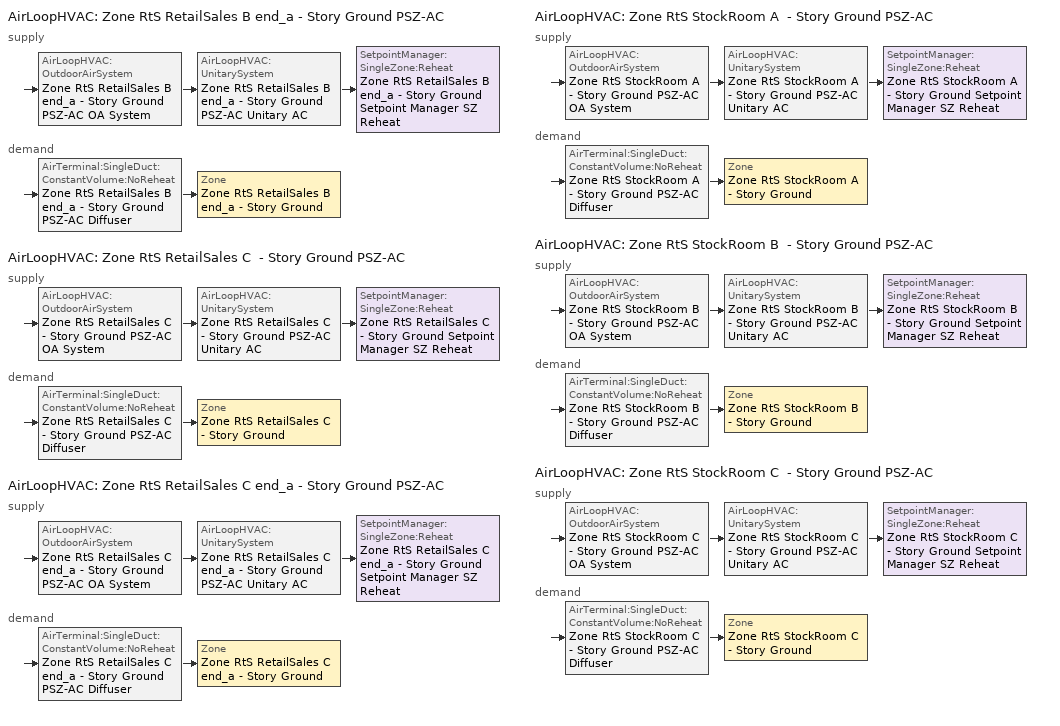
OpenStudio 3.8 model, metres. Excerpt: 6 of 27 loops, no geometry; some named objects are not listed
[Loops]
AirLoopHVAC 'Zone RtS RetailSales B end_a - Story Ground PSZ-AC'
 supply: AirLoopHVAC:OutdoorAirSystem 'Zone RtS RetailSales B end_a - Story Ground PSZ-AC OA System' > AirLoopHVAC:UnitarySystem 'Zone RtS RetailSales B end_a - Story Ground PSZ-AC Unitary AC' > SetpointManager:SingleZone:Reheat 'Zone RtS RetailSales B end_a - Story Ground Setpoint Manager SZ Reheat'
 demand: AirTerminal:SingleDuct:ConstantVolume:NoReheat 'Zone RtS RetailSales B end_a - Story Ground PSZ-AC Diffuser' > Zone 'Zone RtS RetailSales B end_a - Story Ground'
AirLoopHVAC 'Zone RtS RetailSales C  - Story Ground PSZ-AC'
 supply: AirLoopHVAC:OutdoorAirSystem 'Zone RtS RetailSales C  - Story Ground PSZ-AC OA System' > AirLoopHVAC:UnitarySystem 'Zone RtS RetailSales C  - Story Ground PSZ-AC Unitary AC' > SetpointManager:SingleZone:Reheat 'Zone RtS RetailSales C  - Story Ground Setpoint Manager SZ Reheat'
 demand: AirTerminal:SingleDuct:ConstantVolume:NoReheat 'Zone RtS RetailSales C  - Story Ground PSZ-AC Diffuser' > Zone 'Zone RtS RetailSales C  - Story Ground'
AirLoopHVAC 'Zone RtS RetailSales C end_a - Story Ground PSZ-AC'
 supply: AirLoopHVAC:OutdoorAirSystem 'Zone RtS RetailSales C end_a - Story Ground PSZ-AC OA System' > AirLoopHVAC:UnitarySystem 'Zone RtS RetailSales C end_a - Story Ground PSZ-AC Unitary AC' > SetpointManager:SingleZone:Reheat 'Zone RtS RetailSales C end_a - Story Ground Setpoint Manager SZ Reheat'
 demand: AirTerminal:SingleDuct:ConstantVolume:NoReheat 'Zone RtS RetailSales C end_a - Story Ground PSZ-AC Diffuser' > Zone 'Zone RtS RetailSales C end_a - Story Ground'
AirLoopHVAC 'Zone RtS StockRoom A  - Story Ground PSZ-AC'
 supply: AirLoopHVAC:OutdoorAirSystem 'Zone RtS StockRoom A  - Story Ground PSZ-AC OA System' > AirLoopHVAC:UnitarySystem 'Zone RtS StockRoom A  - Story Ground PSZ-AC Unitary AC' > SetpointManager:SingleZone:Reheat 'Zone RtS StockRoom A  - Story Ground Setpoint Manager SZ Reheat'
 demand: AirTerminal:SingleDuct:ConstantVolume:NoReheat 'Zone RtS StockRoom A  - Story Ground PSZ-AC Diffuser' > Zone 'Zone RtS StockRoom A  - Story Ground'
AirLoopHVAC 'Zone RtS StockRoom B  - Story Ground PSZ-AC'
 supply: AirLoopHVAC:OutdoorAirSystem 'Zone RtS StockRoom B  - Story Ground PSZ-AC OA System' > AirLoopHVAC:UnitarySystem 'Zone RtS StockRoom B  - Story Ground PSZ-AC Unitary AC' > SetpointManager:SingleZone:Reheat 'Zone RtS StockRoom B  - Story Ground Setpoint Manager SZ Reheat'
 demand: AirTerminal:SingleDuct:ConstantVolume:NoReheat 'Zone RtS StockRoom B  - Story Ground PSZ-AC Diffuser' > Zone 'Zone RtS StockRoom B  - Story Ground'
AirLoopHVAC 'Zone RtS StockRoom C  - Story Ground PSZ-AC'
 supply: AirLoopHVAC:OutdoorAirSystem 'Zone RtS StockRoom C  - Story Ground PSZ-AC OA System' > AirLoopHVAC:UnitarySystem 'Zone RtS StockRoom C  - Story Ground PSZ-AC Unitary AC' > SetpointManager:SingleZone:Reheat 'Zone RtS StockRoom C  - Story Ground Setpoint Manager SZ Reheat'
 demand: AirTerminal:SingleDuct:ConstantVolume:NoReheat 'Zone RtS StockRoom C  - Story Ground PSZ-AC Diffuser' > Zone 'Zone RtS StockRoom C  - Story Ground'
[Sizing:Zone] Zone Cooling Design Supply Air Temperature Input Method=SupplyAirTemperature; Zone Cooling Design Supply Air Temperature {C}=12.7778; Zone Cooling Design Supply Air Temperature Difference {deltaC}=11.11; Zone Heating Design Supply Air Temperature Input Method=SupplyAirTemperature; Zone Heating Design Supply Air Temperature {C}=50; Zone Heating Design Supply Air Temperature Difference {deltaC}=11.11; Zone Cooling Design Supply Air Humidity Ratio {kg-H2O/kg-air}=0.0085; Zone Heating Design Supply Air Humidity Ratio {kg-H2O/kg-air}=0.008; Cooling Design Air Flow Method=DesignDay; Heating Design Air Flow Method=DesignDay; Account for Dedicated Outdoor Air System=No; Dedicated Outdoor Air System Control Strategy=NeutralSupplyAir; Dedicated Outdoor Air Low Setpoint Temperature for Design {C}=autosize; Dedicated Outdoor Air High Setpoint Temperature for Design {C}=autosize; Zone Load Sizing Method=Sensible Load Only No Latent Load; Zone Latent Cooling Design Supply Air Humidity Ratio Input Method=HumidityRatioDifference; Zone Cooling Design Supply Air Humidity Ratio Difference {kgWater/kgDryAir}=0.005; Zone Latent Heating Design Supply Air Humidity Ratio Input Method=HumidityRatioDifference; Zone Humidification Design Supply Air Humidity Ratio Difference {kgWater/kgDryAir}=0.005
Zone RtS RetailSales B end_a - Story Ground; Zone RtS RetailSales C end_a - Story Ground; Zone RtS RetailSales C  - Story Ground; Zone RtS StockRoom A  - Story Ground; Zone RtS StockRoom B  - Story Ground; Zone RtS StockRoom C  - Story Ground
[Zone equipment]
Zone RtS RetailSales B end_a - Story Ground: Zone RtS RetailSales B end_a - Story Ground PSZ-AC Diffuser
Zone RtS RetailSales C end_a - Story Ground: Zone RtS RetailSales C end_a - Story Ground PSZ-AC Diffuser
Zone RtS RetailSales C  - Story Ground: Zone RtS RetailSales C  - Story Ground PSZ-AC Diffuser
Zone RtS StockRoom A  - Story Ground: Zone RtS StockRoom A  - Story Ground PSZ-AC Diffuser
Zone RtS StockRoom B  - Story Ground: Zone RtS StockRoom B  - Story Ground PSZ-AC Diffuser
Zone RtS StockRoom C  - Story Ground: Zone RtS StockRoom C  - Story Ground PSZ-AC Diffuser
[EnergyManagementSystem:Actuator] Actuated Component Type=Schedule:Constant; Actuated Component Control Type=Schedule Value
Name | Actuated Component
sch_fraction_oa_max_ems_Zone_RtS_RetailSales_C_end_a___Story_Ground_PSZ_AC_OA_System_Controller | FRAC_OA_MAX_ems_Zone_RtS_RetailSales_C_end_a___Story_Ground_PSZ_AC_OA_System_Controller
sch_fraction_oa_min_ems_Zone_RSD_Restroom_A____Story_Ground_PSZ_AC_OA_System_Controller | FRAC_OA_MIN_ems_Zone_RSD_Restroom_A____Story_Ground_PSZ_AC_OA_System_Controller
sch_fraction_oa_max_ems_Zone_RSD_Restroom_A____Story_Ground_PSZ_AC_OA_System_Controller | FRAC_OA_MAX_ems_Zone_RSD_Restroom_A____Story_Ground_PSZ_AC_OA_System_Controller
sch_fraction_oa_min_ems_Zone_RSD_Dining_C____Story_Ground_PSZ_AC_OA_System_Controller | FRAC_OA_MIN_ems_Zone_RSD_Dining_C____Story_Ground_PSZ_AC_OA_System_Controller
sch_fraction_oa_max_ems_Zone_RSD_Dining_C____Story_Ground_PSZ_AC_OA_System_Controller | FRAC_OA_MAX_ems_Zone_RSD_Dining_C____Story_Ground_PSZ_AC_OA_System_Controller
sch_fraction_oa_min_ems_Zone_RtS_RetailSales_A_end_a___Story_Ground_PSZ_AC_OA_System_Controller | FRAC_OA_MIN_ems_Zone_RtS_RetailSales_A_end_a___Story_Ground_PSZ_AC_OA_System_Controller
sch_fraction_oa_max_ems_Zone_RtS_RetailSales_A_end_a___Story_Ground_PSZ_AC_OA_System_Controller | FRAC_OA_MAX_ems_Zone_RtS_RetailSales_A_end_a___Story_Ground_PSZ_AC_OA_System_Controller
sch_fraction_oa_min_ems_Zone_RSD_Kitchen_A____Story_Ground_PSZ_AC_OA_System_Controller | FRAC_OA_MIN_ems_Zone_RSD_Kitchen_A____Story_Ground_PSZ_AC_OA_System_Controller
sch_fraction_oa_max_ems_Zone_RSD_Kitchen_A____Story_Ground_PSZ_AC_OA_System_Controller | FRAC_OA_MAX_ems_Zone_RSD_Kitchen_A____Story_Ground_PSZ_AC_OA_System_Controller
sch_fraction_oa_min_ems_Zone_RSD_Kitchen_B____Story_Ground_PSZ_AC_OA_System_Controller | FRAC_OA_MIN_ems_Zone_RSD_Kitchen_B____Story_Ground_PSZ_AC_OA_System_Controller
sch_fraction_oa_max_ems_Zone_RSD_Kitchen_B____Story_Ground_PSZ_AC_OA_System_Controller | FRAC_OA_MAX_ems_Zone_RSD_Kitchen_B____Story_Ground_PSZ_AC_OA_System_Controller
sch_fraction_oa_min_ems_Zone_RSD_Kitchen_C____Story_Ground_PSZ_AC_OA_System_Controller | FRAC_OA_MIN_ems_Zone_RSD_Kitchen_C____Story_Ground_PSZ_AC_OA_System_Controller
sch_fraction_oa_max_ems_Zone_RSD_Kitchen_C____Story_Ground_PSZ_AC_OA_System_Controller | FRAC_OA_MAX_ems_Zone_RSD_Kitchen_C____Story_Ground_PSZ_AC_OA_System_Controller
sch_fraction_oa_min_ems_Zone_RSD_LobbyWaiting_B____Story_Ground_PSZ_AC_OA_System_Controller | FRAC_OA_MIN_ems_Zone_RSD_LobbyWaiting_B____Story_Ground_PSZ_AC_OA_System_Controller
sch_fraction_oa_max_ems_Zone_RSD_LobbyWaiting_B____Story_Ground_PSZ_AC_OA_System_Controller | FRAC_OA_MAX_ems_Zone_RSD_LobbyWaiting_B____Story_Ground_PSZ_AC_OA_System_Controller
sch_fraction_oa_min_ems_Zone_RSD_LobbyWaiting_C____Story_Ground_PSZ_AC_OA_System_Controller | FRAC_OA_MIN_ems_Zone_RSD_LobbyWaiting_C____Story_Ground_PSZ_AC_OA_System_Controller
sch_fraction_oa_max_ems_Zone_RSD_LobbyWaiting_C____Story_Ground_PSZ_AC_OA_System_Controller | FRAC_OA_MAX_ems_Zone_RSD_LobbyWaiting_C____Story_Ground_PSZ_AC_OA_System_Controller
[EnergyManagementSystem:Program]
Mains_Water_Prg: SET Mains_Water_Temp_Act = Mains_Water_Temp_Sen
ZoneRtSRetailSalesBStoryGroundPSZACOptimumStartProg0: IF DaylightSavings==0 && DayOfWeek>1 && Hour==5 && OAT<23.9 && OAT>1.7; SET ZoneRtSRetailSalesBStoryGroundPSZACClgSch0 = 29.4; SET ZoneRtSRetailSalesBStoryGroundPSZACHtgSch0 = 15.6; ELSEIF DaylightSavings==0 && DayOfWeek==1 && Hour==7 && OAT<23.9 && OAT>1.7; SET ZoneRtSRetailSalesBStoryGroundPSZACClgSch0 = 29.4; SET ZoneRtSRetailSalesBStoryGroundPSZACHtgSch0 = 15.6; ELSEIF DaylightSavings==1 && DayOfWeek>1 && Hour==4 && OAT<23.9 && OAT>1.7; SET ZoneRtSRetailSalesBStoryGroundPSZACClgSch0 = 29.4; SET ZoneRtSRetailSalesBStoryGroundPSZACHtgSch0 = 15.6; ELSEIF DaylightSavings==1 && DayOfWeek==1 && Hour==6 && OAT<23.9 && OAT>1.7; SET ZoneRtSRetailSalesBStoryGroundPSZACClgSch0 = 29.4; SET ZoneRtSRetailSalesBStoryGroundPSZACHtgSch0 = 15.6; ELSE; SET ZoneRtSRetailSalesBStoryGroundPSZACClgSch0 = NULL; SET ZoneRtSRetailSalesBStoryGroundPSZACHtgSch0 = NULL; ENDIF
ZoneRtSRetailSalesBStoryGroundPSZACOptimumStartProg0_1: IF DaylightSavings==0 && DayOfWeek>1 && Hour==5 && OAT_1<23.9 && OAT_1>1.7; SET ZoneRtSRetailSalesBStoryGroundPSZACClgSch0_1 = 29.4; SET ZoneRtSRetailSalesBStoryGroundPSZACHtgSch0_1 = 15.6; ELSEIF DaylightSavings==0 && DayOfWeek==1 && Hour==7 && OAT_1<23.9 && OAT_1>1.7; SET ZoneRtSRetailSalesBStoryGroundPSZACClgSch0_1 = 29.4; SET ZoneRtSRetailSalesBStoryGroundPSZACHtgSch0_1 = 15.6; ELSEIF DaylightSavings==1 && DayOfWeek>1 && Hour==4 && OAT_1<23.9 && OAT_1>1.7; SET ZoneRtSRetailSalesBStoryGroundPSZACClgSch0_1 = 29.4; SET ZoneRtSRetailSalesBStoryGroundPSZACHtgSch0_1 = 15.6; ELSEIF DaylightSavings==1 && DayOfWeek==1 && Hour==6 && OAT_1<23.9 && OAT_1>1.7; SET ZoneRtSRetailSalesBStoryGroundPSZACClgSch0_1 = 29.4; SET ZoneRtSRetailSalesBStoryGroundPSZACHtgSch0_1 = 15.6; ELSE; SET ZoneRtSRetailSalesBStoryGroundPSZACClgSch0_1 = NULL; SET ZoneRtSRetailSalesBStoryGroundPSZACHtgSch0_1 = NULL; ENDIF
DamperStuckOverride: IF (DayOfYear >= 60) && (DayOfYear < 91); SET sch_fraction_oa_min_ems_Zone_RtS_StockRoom_C____Story_Ground_PSZ_AC_OA_System_Controller = 0.0; SET sch_fraction_oa_max_ems_Zone_RtS_StockRoom_C____Story_Ground_PSZ_AC_OA_System_Controller = 0.0; ELSE; SET sch_fraction_oa_min_ems_Zone_RtS_StockRoom_C____Story_Ground_PSZ_AC_OA_System_Controller = Null; SET sch_fraction_oa_max_ems_Zone_RtS_StockRoom_C____Story_Ground_PSZ_AC_OA_System_Controller = Null; ENDIF
DamperStuckOverride_1: IF (DayOfYear >= 60) && (DayOfYear < 91); SET sch_fraction_oa_min_ems_Zone_RtS_StockRoom_A____Story_Ground_PSZ_AC_OA_System_Controller = 0.0; SET sch_fraction_oa_max_ems_Zone_RtS_StockRoom_A____Story_Ground_PSZ_AC_OA_System_Controller = 0.0; ELSE; SET sch_fraction_oa_min_ems_Zone_RtS_StockRoom_A____Story_Ground_PSZ_AC_OA_System_Controller = Null; SET sch_fraction_oa_max_ems_Zone_RtS_StockRoom_A____Story_Ground_PSZ_AC_OA_System_Controller = Null; ENDIF
DamperStuckOverride_2: IF (DayOfYear >= 60) && (DayOfYear < 91); SET sch_fraction_oa_min_ems_Zone_RtS_StockRoom_B____Story_Ground_PSZ_AC_OA_System_Controller = 0.0; SET sch_fraction_oa_max_ems_Zone_RtS_StockRoom_B____Story_Ground_PSZ_AC_OA_System_Controller = 0.0; ELSE; SET sch_fraction_oa_min_ems_Zone_RtS_StockRoom_B____Story_Ground_PSZ_AC_OA_System_Controller = Null; SET sch_fraction_oa_max_ems_Zone_RtS_StockRoom_B____Story_Ground_PSZ_AC_OA_System_Controller = Null; ENDIF
DamperStuckOverride_3: IF (DayOfYear >= 60) && (DayOfYear < 91); SET sch_fraction_oa_min_ems_Zone_RtS_RetailSales_B_end_a___Story_Ground_PSZ_AC_OA_System_Controller = 0.0; SET sch_fraction_oa_max_ems_Zone_RtS_RetailSales_B_end_a___Story_Ground_PSZ_AC_OA_System_Controller = 0.0; ELSE; SET sch_fraction_oa_min_ems_Zone_RtS_RetailSales_B_end_a___Story_Ground_PSZ_AC_OA_System_Controller = Null; SET sch_fraction_oa_max_ems_Zone_RtS_RetailSales_B_end_a___Story_Ground_PSZ_AC_OA_System_Controller = Null; ENDIF
DamperStuckOverride_4: IF (DayOfYear >= 60) && (DayOfYear < 91); SET sch_fraction_oa_min_ems_Zone_RtS_RetailSales_B____Story_Ground_PSZ_AC_OA_System_Controller = 0.0; SET sch_fraction_oa_max_ems_Zone_RtS_RetailSales_B____Story_Ground_PSZ_AC_OA_System_Controller = 0.0; ELSE; SET sch_fraction_oa_min_ems_Zone_RtS_RetailSales_B____Story_Ground_PSZ_AC_OA_System_Controller = Null; SET sch_fraction_oa_max_ems_Zone_RtS_RetailSales_B____Story_Ground_PSZ_AC_OA_System_Controller = Null; ENDIF
DamperStuckOverride_5: IF (DayOfYear >= 60) && (DayOfYear < 91); SET sch_fraction_oa_min_ems_Zone_RtS_RetailSales_C____Story_Ground_PSZ_AC_OA_System_Controller = 0.0; SET sch_fraction_oa_max_ems_Zone_RtS_RetailSales_C____Story_Ground_PSZ_AC_OA_System_Controller = 0.0; ELSE; SET sch_fraction_oa_min_ems_Zone_RtS_RetailSales_C____Story_Ground_PSZ_AC_OA_System_Controller = Null; SET sch_fraction_oa_max_ems_Zone_RtS_RetailSales_C____Story_Ground_PSZ_AC_OA_System_Controller = Null; ENDIF
DamperStuckOverride_6: IF (DayOfYear >= 60) && (DayOfYear < 91); SET sch_fraction_oa_min_ems_Zone_RtS_RetailSales_A____Story_Ground_PSZ_AC_OA_System_Controller = 0.0; SET sch_fraction_oa_max_ems_Zone_RtS_RetailSales_A____Story_Ground_PSZ_AC_OA_System_Controller = 0.0; ELSE; SET sch_fraction_oa_min_ems_Zone_RtS_RetailSales_A____Story_Ground_PSZ_AC_OA_System_Controller = Null; SET sch_fraction_oa_max_ems_Zone_RtS_RetailSales_A____Story_Ground_PSZ_AC_OA_System_Controller = Null; ENDIF
DamperStuckOverride_7: IF (DayOfYear >= 60) && (DayOfYear < 91); SET sch_fraction_oa_min_ems_Zone_RSD_Restroom_B____Story_Ground_PSZ_AC_OA_System_Controller = 0.0; SET sch_fraction_oa_max_ems_Zone_RSD_Restroom_B____Story_Ground_PSZ_AC_OA_System_Controller = 0.0; ELSE; SET sch_fraction_oa_min_ems_Zone_RSD_Restroom_B____Story_Ground_PSZ_AC_OA_System_Controller = Null; SET sch_fraction_oa_max_ems_Zone_RSD_Restroom_B____Story_Ground_PSZ_AC_OA_System_Controller = Null; ENDIF
DamperStuckOverride_8: IF (DayOfYear >= 60) && (DayOfYear < 91); SET sch_fraction_oa_min_ems_Zone_RSD_Dining_A____Story_Ground_PSZ_AC_OA_System_Controller = 0.0; SET sch_fraction_oa_max_ems_Zone_RSD_Dining_A____Story_Ground_PSZ_AC_OA_System_Controller = 0.0; ELSE; SET sch_fraction_oa_min_ems_Zone_RSD_Dining_A____Story_Ground_PSZ_AC_OA_System_Controller = Null; SET sch_fraction_oa_max_ems_Zone_RSD_Dining_A____Story_Ground_PSZ_AC_OA_System_Controller = Null; ENDIF
DamperStuckOverride_9: IF (DayOfYear >= 60) && (DayOfYear < 91); SET sch_fraction_oa_min_ems_Zone_RSD_Dining_A_end_b___Story_Ground_PSZ_AC_OA_System_Controller = 0.0; SET sch_fraction_oa_max_ems_Zone_RSD_Dining_A_end_b___Story_Ground_PSZ_AC_OA_System_Controller = 0.0; ELSE; SET sch_fraction_oa_min_ems_Zone_RSD_Dining_A_end_b___Story_Ground_PSZ_AC_OA_System_Controller = Null; SET sch_fraction_oa_max_ems_Zone_RSD_Dining_A_end_b___Story_Ground_PSZ_AC_OA_System_Controller = Null; ENDIF
DamperStuckOverride_10: IF (DayOfYear >= 60) && (DayOfYear < 91); SET sch_fraction_oa_min_ems_Zone_RSD_LobbyWaiting_A____Story_Ground_PSZ_AC_OA_System_Controller = 0.0; SET sch_fraction_oa_max_ems_Zone_RSD_LobbyWaiting_A____Story_Ground_PSZ_AC_OA_System_Controller = 0.0; ELSE; SET sch_fraction_oa_min_ems_Zone_RSD_LobbyWaiting_A____Story_Ground_PSZ_AC_OA_System_Controller = Null; SET sch_fraction_oa_max_ems_Zone_RSD_LobbyWaiting_A____Story_Ground_PSZ_AC_OA_System_Controller = Null; ENDIF
DamperStuckOverride_11: IF (DayOfYear >= 60) && (DayOfYear < 91); SET sch_fraction_oa_min_ems_Zone_RSD_Restroom_C____Story_Ground_PSZ_AC_OA_System_Controller = 0.0; SET sch_fraction_oa_max_ems_Zone_RSD_Restroom_C____Story_Ground_PSZ_AC_OA_System_Controller = 0.0; ELSE; SET sch_fraction_oa_min_ems_Zone_RSD_Restroom_C____Story_Ground_PSZ_AC_OA_System_Controller = Null; SET sch_fraction_oa_max_ems_Zone_RSD_Restroom_C____Story_Ground_PSZ_AC_OA_System_Controller = Null; ENDIF
DamperStuckOverride_12: IF (DayOfYear >= 60) && (DayOfYear < 91); SET sch_fraction_oa_min_ems_Zone_RSD_Dining_B____Story_Ground_PSZ_AC_OA_System_Controller = 0.0; SET sch_fraction_oa_max_ems_Zone_RSD_Dining_B____Story_Ground_PSZ_AC_OA_System_Controller = 0.0; ELSE; SET sch_fraction_oa_min_ems_Zone_RSD_Dining_B____Story_Ground_PSZ_AC_OA_System_Controller = Null; SET sch_fraction_oa_max_ems_Zone_RSD_Dining_B____Story_Ground_PSZ_AC_OA_System_Controller = Null; ENDIF
DamperStuckOverride_13: IF (DayOfYear >= 60) && (DayOfYear < 91); SET sch_fraction_oa_min_ems_Zone_RSD_Dining_B_end_b___Story_Ground_PSZ_AC_OA_System_Controller = 0.0; SET sch_fraction_oa_max_ems_Zone_RSD_Dining_B_end_b___Story_Ground_PSZ_AC_OA_System_Controller = 0.0; ELSE; SET sch_fraction_oa_min_ems_Zone_RSD_Dining_B_end_b___Story_Ground_PSZ_AC_OA_System_Controller = Null; SET sch_fraction_oa_max_ems_Zone_RSD_Dining_B_end_b___Story_Ground_PSZ_AC_OA_System_Controller = Null; ENDIF
DamperStuckOverride_14: IF (DayOfYear >= 60) && (DayOfYear < 91); SET sch_fraction_oa_min_ems_Zone_RSD_Dining_C_end_b___Story_Ground_PSZ_AC_OA_System_Controller = 0.0; SET sch_fraction_oa_max_ems_Zone_RSD_Dining_C_end_b___Story_Ground_PSZ_AC_OA_System_Controller = 0.0; ELSE; SET sch_fraction_oa_min_ems_Zone_RSD_Dining_C_end_b___Story_Ground_PSZ_AC_OA_System_Controller = Null; SET sch_fraction_oa_max_ems_Zone_RSD_Dining_C_end_b___Story_Ground_PSZ_AC_OA_System_Controller = Null; ENDIF
DamperStuckOverride_15: IF (DayOfYear >= 60) && (DayOfYear < 91); SET sch_fraction_oa_min_ems_Zone_RtS_RetailSales_C_end_a___Story_Ground_PSZ_AC_OA_System_Controller = 0.0; SET sch_fraction_oa_max_ems_Zone_RtS_RetailSales_C_end_a___Story_Ground_PSZ_AC_OA_System_Controller = 0.0; ELSE; SET sch_fraction_oa_min_ems_Zone_RtS_RetailSales_C_end_a___Story_Ground_PSZ_AC_OA_System_Controller = Null; SET sch_fraction_oa_max_ems_Zone_RtS_RetailSales_C_end_a___Story_Ground_PSZ_AC_OA_System_Controller = Null; ENDIF
DamperStuckOverride_16: IF (DayOfYear >= 60) && (DayOfYear < 91); SET sch_fraction_oa_min_ems_Zone_RSD_Restroom_A____Story_Ground_PSZ_AC_OA_System_Controller = 0.0; SET sch_fraction_oa_max_ems_Zone_RSD_Restroom_A____Story_Ground_PSZ_AC_OA_System_Controller = 0.0; ELSE; SET sch_fraction_oa_min_ems_Zone_RSD_Restroom_A____Story_Ground_PSZ_AC_OA_System_Controller = Null; SET sch_fraction_oa_max_ems_Zone_RSD_Restroom_A____Story_Ground_PSZ_AC_OA_System_Controller = Null; ENDIF
DamperStuckOverride_17: IF (DayOfYear >= 60) && (DayOfYear < 91); SET sch_fraction_oa_min_ems_Zone_RSD_Dining_C____Story_Ground_PSZ_AC_OA_System_Controller = 0.0; SET sch_fraction_oa_max_ems_Zone_RSD_Dining_C____Story_Ground_PSZ_AC_OA_System_Controller = 0.0; ELSE; SET sch_fraction_oa_min_ems_Zone_RSD_Dining_C____Story_Ground_PSZ_AC_OA_System_Controller = Null; SET sch_fraction_oa_max_ems_Zone_RSD_Dining_C____Story_Ground_PSZ_AC_OA_System_Controller = Null; ENDIF
DamperStuckOverride_18: IF (DayOfYear >= 60) && (DayOfYear < 91); SET sch_fraction_oa_min_ems_Zone_RtS_RetailSales_A_end_a___Story_Ground_PSZ_AC_OA_System_Controller = 0.0; SET sch_fraction_oa_max_ems_Zone_RtS_RetailSales_A_end_a___Story_Ground_PSZ_AC_OA_System_Controller = 0.0; ELSE; SET sch_fraction_oa_min_ems_Zone_RtS_RetailSales_A_end_a___Story_Ground_PSZ_AC_OA_System_Controller = Null; SET sch_fraction_oa_max_ems_Zone_RtS_RetailSales_A_end_a___Story_Ground_PSZ_AC_OA_System_Controller = Null; ENDIF
DamperStuckOverride_19: IF (DayOfYear >= 60) && (DayOfYear < 91); SET sch_fraction_oa_min_ems_Zone_RSD_Kitchen_A____Story_Ground_PSZ_AC_OA_System_Controller = 0.0; SET sch_fraction_oa_max_ems_Zone_RSD_Kitchen_A____Story_Ground_PSZ_AC_OA_System_Controller = 0.0; ELSE; SET sch_fraction_oa_min_ems_Zone_RSD_Kitchen_A____Story_Ground_PSZ_AC_OA_System_Controller = Null; SET sch_fraction_oa_max_ems_Zone_RSD_Kitchen_A____Story_Ground_PSZ_AC_OA_System_Controller = Null; ENDIF
DamperStuckOverride_20: IF (DayOfYear >= 60) && (DayOfYear < 91); SET sch_fraction_oa_min_ems_Zone_RSD_Kitchen_B____Story_Ground_PSZ_AC_OA_System_Controller = 0.0; SET sch_fraction_oa_max_ems_Zone_RSD_Kitchen_B____Story_Ground_PSZ_AC_OA_System_Controller = 0.0; ELSE; SET sch_fraction_oa_min_ems_Zone_RSD_Kitchen_B____Story_Ground_PSZ_AC_OA_System_Controller = Null; SET sch_fraction_oa_max_ems_Zone_RSD_Kitchen_B____Story_Ground_PSZ_AC_OA_System_Controller = Null; ENDIF
DamperStuckOverride_21: IF (DayOfYear >= 60) && (DayOfYear < 91); SET sch_fraction_oa_min_ems_Zone_RSD_Kitchen_C____Story_Ground_PSZ_AC_OA_System_Controller = 0.0; SET sch_fraction_oa_max_ems_Zone_RSD_Kitchen_C____Story_Ground_PSZ_AC_OA_System_Controller = 0.0; ELSE; SET sch_fraction_oa_min_ems_Zone_RSD_Kitchen_C____Story_Ground_PSZ_AC_OA_System_Controller = Null; SET sch_fraction_oa_max_ems_Zone_RSD_Kitchen_C____Story_Ground_PSZ_AC_OA_System_Controller = Null; ENDIF
DamperStuckOverride_22: IF (DayOfYear >= 60) && (DayOfYear < 91); SET sch_fraction_oa_min_ems_Zone_RSD_LobbyWaiting_B____Story_Ground_PSZ_AC_OA_System_Controller = 0.0; SET sch_fraction_oa_max_ems_Zone_RSD_LobbyWaiting_B____Story_Ground_PSZ_AC_OA_System_Controller = 0.0; ELSE; SET sch_fraction_oa_min_ems_Zone_RSD_LobbyWaiting_B____Story_Ground_PSZ_AC_OA_System_Controller = Null; SET sch_fraction_oa_max_ems_Zone_RSD_LobbyWaiting_B____Story_Ground_PSZ_AC_OA_System_Controller = Null; ENDIF
DamperStuckOverride_23: IF (DayOfYear >= 60) && (DayOfYear < 91); SET sch_fraction_oa_min_ems_Zone_RSD_LobbyWaiting_C____Story_Ground_PSZ_AC_OA_System_Controller = 0.0; SET sch_fraction_oa_max_ems_Zone_RSD_LobbyWaiting_C____Story_Ground_PSZ_AC_OA_System_Controller = 0.0; ELSE; SET sch_fraction_oa_min_ems_Zone_RSD_LobbyWaiting_C____Story_Ground_PSZ_AC_OA_System_Controller = Null; SET sch_fraction_oa_max_ems_Zone_RSD_LobbyWaiting_C____Story_Ground_PSZ_AC_OA_System_Controller = Null; ENDIF
[EnergyManagementSystem:ProgramCallingManager]
Mains_Water_Prg_Mgr: BeginTimestepBeforePredictor; Mains_Water_Prg
ZoneRtSRetailSalesBStoryGroundPSZACOptimumStartCallingManager0: BeginTimestepBeforePredictor; ZoneRtSRetailSalesBStoryGroundPSZACOptimumStartProg0
ZoneRtSRetailSalesBStoryGroundPSZACOptimumStartCallingManager0 1: BeginTimestepBeforePredictor; ZoneRtSRetailSalesBStoryGroundPSZACOptimumStartProg0_1
DamperStuckOverrideCallMngr: AfterPredictorBeforeHVACManagers; DamperStuckOverride
DamperStuckOverrideCallMngr 1: AfterPredictorBeforeHVACManagers; DamperStuckOverride_1
DamperStuckOverrideCallMngr 2: AfterPredictorBeforeHVACManagers; DamperStuckOverride_2
DamperStuckOverrideCallMngr 3: AfterPredictorBeforeHVACManagers; DamperStuckOverride_3
DamperStuckOverrideCallMngr 4: AfterPredictorBeforeHVACManagers; DamperStuckOverride_4
DamperStuckOverrideCallMngr 5: AfterPredictorBeforeHVACManagers; DamperStuckOverride_5
DamperStuckOverrideCallMngr 6: AfterPredictorBeforeHVACManagers; DamperStuckOverride_6
DamperStuckOverrideCallMngr 7: AfterPredictorBeforeHVACManagers; DamperStuckOverride_7
DamperStuckOverrideCallMngr 8: AfterPredictorBeforeHVACManagers; DamperStuckOverride_8
DamperStuckOverrideCallMngr 9: AfterPredictorBeforeHVACManagers; DamperStuckOverride_9
DamperStuckOverrideCallMngr 10: AfterPredictorBeforeHVACManagers; DamperStuckOverride_10
DamperStuckOverrideCallMngr 11: AfterPredictorBeforeHVACManagers; DamperStuckOverride_11
DamperStuckOverrideCallMngr 12: AfterPredictorBeforeHVACManagers; DamperStuckOverride_12
DamperStuckOverrideCallMngr 13: AfterPredictorBeforeHVACManagers; DamperStuckOverride_13
DamperStuckOverrideCallMngr 14: AfterPredictorBeforeHVACManagers; DamperStuckOverride_14
DamperStuckOverrideCallMngr 15: AfterPredictorBeforeHVACManagers; DamperStuckOverride_15
DamperStuckOverrideCallMngr 16: AfterPredictorBeforeHVACManagers; DamperStuckOverride_16
DamperStuckOverrideCallMngr 17: AfterPredictorBeforeHVACManagers; DamperStuckOverride_17
DamperStuckOverrideCallMngr 18: AfterPredictorBeforeHVACManagers; DamperStuckOverride_18
DamperStuckOverrideCallMngr 19: AfterPredictorBeforeHVACManagers; DamperStuckOverride_19
DamperStuckOverrideCallMngr 20: AfterPredictorBeforeHVACManagers; DamperStuckOverride_20
DamperStuckOverrideCallMngr 21: AfterPredictorBeforeHVACManagers; DamperStuckOverride_21
DamperStuckOverrideCallMngr 22: AfterPredictorBeforeHVACManagers; DamperStuckOverride_22
DamperStuckOverrideCallMngr 23: AfterPredictorBeforeHVACManagers; DamperStuckOverride_23
[AirLoopHVAC] Availability Schedule=Always On Discrete; Design Return Air Flow Fraction of Supply Air Flow=1
Name | Design Supply Air Flow Rate {m3/s}
Zone RtS RetailSales B end_a - Story Ground PSZ-AC | 2.03411
Zone RtS RetailSales C  - Story Ground PSZ-AC | 3.37648
Zone RtS RetailSales C end_a - Story Ground PSZ-AC | 0.491522
Zone RtS StockRoom A  - Story Ground PSZ-AC | 0.770502
Zone RtS StockRoom B  - Story Ground PSZ-AC | 1.49815
Zone RtS StockRoom C  - Story Ground PSZ-AC | 0.827182
[Sizing:System] Type of Load to Size On=Sensible; Central Heating Maximum System Air Flow Ratio=1; Preheat Design Temperature {C}=7.22222; Preheat Design Humidity Ratio {kg-H2O/kg-Air}=0.008; Precool Design Temperature {C}=12.7778; Precool Design Humidity Ratio {kg-H2O/kg-Air}=0.008; Central Cooling Design Supply Air Temperature {C}=12.7778; Central Heating Design Supply Air Temperature {C}=50; Sizing Option=Coincident; 100% Outdoor Air in Cooling=No; 100% Outdoor Air in Heating=No; Central Cooling Design Supply Air Humidity Ratio {kg-H2O/kg-Air}=0.0085; Central Heating Design Supply Air Humidity Ratio {kg-H2O/kg-Air}=0.008; Cooling Design Air Flow Method=DesignDay; Heating Design Air Flow Method=DesignDay; System Outdoor Air Method=ZoneSum; Zone Maximum Outdoor Air Fraction=1; Cooling Supply Air Flow Rate Per Floor Area {m3/s-m2}=0.00996765; Cooling Fraction of Autosized Cooling Supply Air Flow Rate=1; Cooling Supply Air Flow Rate Per Unit Cooling Capacity {m3/s-W}=3.94755e-05; Heating Supply Air Flow Rate Per Floor Area {m3/s-m2}=0.00996765; Heating Fraction of Autosized Heating Supply Air Flow Rate=1; Heating Fraction of Autosized Cooling Supply Air Flow Rate=1; Heating Supply Air Flow Rate Per Unit Heating Capacity {m3/s-W}=3.15882e-05; Cooling Design Capacity Method=CoolingDesignCapacity; Cooling Design Capacity Per Floor Area {W/m2}=234.7; Fraction of Autosized Cooling Design Capacity=1; Heating Design Capacity Method=HeatingDesignCapacity; Heating Design Capacity Per Floor Area {W/m2}=157; Fraction of Autosized Heating Design Capacity=1; Central Cooling Capacity Control Method=OnOff; Occupant Diversity=1
Name | Design Outdoor Air Flow Rate {m3/s} | Cooling Design Capacity {W} | Heating Design Capacity {W}
Zone RtS RetailSales B end_a - Story Ground PSZ-AC | 2.03411 | 24045.22 | 17625.96
Zone RtS RetailSales C  - Story Ground PSZ-AC | 3.37648 | 38297.55 | 22710.3
Zone RtS RetailSales C end_a - Story Ground PSZ-AC | 0.491522 | 5471.28 | 3429.45
Zone RtS StockRoom A  - Story Ground PSZ-AC | 0.770502 | 8250.08 | 4893.12
Zone RtS StockRoom B  - Story Ground PSZ-AC | 1.49815 | 21033.99 | 18029.73
Zone RtS StockRoom C  - Story Ground PSZ-AC | 0.827182 | 8787.99 | 4912.9
[SetpointManager:SingleZone:Reheat] Minimum Supply Air Temperature {C}=12.7778; Maximum Supply Air Temperature {C}=50
Name | Control Zone | Setpoint Node or NodeList
Zone RtS RetailSales B end_a - Story Ground Setpoint Manager SZ Reheat | Zone RtS RetailSales B end_a - Story Ground | Zone RtS RetailSales B end_a - Story Ground PSZ-AC Supply Outlet Node
Zone RtS RetailSales C  - Story Ground Setpoint Manager SZ Reheat | Zone RtS RetailSales C  - Story Ground | Zone RtS RetailSales C  - Story Ground PSZ-AC Supply Outlet Node
Zone RtS RetailSales C end_a - Story Ground Setpoint Manager SZ Reheat | Zone RtS RetailSales C end_a - Story Ground | Zone RtS RetailSales C end_a - Story Ground PSZ-AC Supply Outlet Node
Zone RtS StockRoom A  - Story Ground Setpoint Manager SZ Reheat | Zone RtS StockRoom A  - Story Ground | Zone RtS StockRoom A  - Story Ground PSZ-AC Supply Outlet Node
Zone RtS StockRoom B  - Story Ground Setpoint Manager SZ Reheat | Zone RtS StockRoom B  - Story Ground | Zone RtS StockRoom B  - Story Ground PSZ-AC Supply Outlet Node
Zone RtS StockRoom C  - Story Ground Setpoint Manager SZ Reheat | Zone RtS StockRoom C  - Story Ground | Zone RtS StockRoom C  - Story Ground PSZ-AC Supply Outlet Node
[Coil:Heating:Gas] Availability Schedule=Always On Discrete; Gas Burner Efficiency=0.8; On Cycle Parasitic Electric Load {W}=0; Off Cycle Parasitic Gas Load {W}=0
Name | Nominal Capacity {W}
Zone RtS RetailSales B end_a - Story Ground PSZ-AC Gas Htg Coil | 76182.9
Zone RtS RetailSales C  - Story Ground PSZ-AC Gas Htg Coil | 123861
Zone RtS RetailSales C end_a - Story Ground PSZ-AC Gas Htg Coil | 17690.1
Zone RtS StockRoom A  - Story Ground PSZ-AC Gas Htg Coil | 27315
Zone RtS StockRoom B  - Story Ground PSZ-AC Gas Htg Coil | 59051.3
Zone RtS StockRoom C  - Story Ground PSZ-AC Gas Htg Coil | 29240
[Coil:Heating:Electric] Availability Schedule=Always Off Discrete; Efficiency=1; Nominal Capacity {W}=0
Zone RtS RetailSales B end_a - Story Ground PSZ-AC No Heat; Zone RtS RetailSales C  - Story Ground PSZ-AC No Heat; Zone RtS RetailSales C end_a - Story Ground PSZ-AC No Heat; Zone RtS StockRoom A  - Story Ground PSZ-AC No Heat; Zone RtS StockRoom B  - Story Ground PSZ-AC No Heat; Zone RtS StockRoom C  - Story Ground PSZ-AC No Heat
[Coil:Cooling:DX:SingleSpeed] Availability Schedule=Always On Discrete; Rated COP {W/W}=4.11713; Rated Evaporator Fan Power Per Volume Flow Rate 2017 {W/(m3/s)}=773.3; Rated Evaporator Fan Power Per Volume Flow Rate 2023 {W/(m3/s)}=934.4; Total Cooling Capacity Function of Temperature Curve=SpltAC2SpLoSEER_ClCap_fT; Total Cooling Capacity Function of Flow Fraction Curve=DXCOOL-NECB2011-REF-CAPFFLOW; Energy Input Ratio Function of Temperature Curve=SpltAC2SpLoSEER_EIR_fT; Energy Input Ratio Function of Flow Fraction Curve=DXCOOL-NECB2011-REF-COOLEIRFFLOW; Part Load Fraction Correlation Curve=DXCOOL-NECB2011-REF-COOLPLFFPLR; Minimum Outdoor Dry-Bulb Temperature for Compressor Operation {C}=-25; Nominal Time for Condensate Removal to Begin {s}=0; Ratio of Initial Moisture Evaporation Rate and Steady State Latent Capacity=0; Maximum Cycling Rate {cycles/hr}=0; Latent Capacity Time Constant {s}=0; Condenser Type=AirCooled; Evaporative Condenser Effectiveness=0.9; Evaporative Condenser Air Flow Rate {m3/s}=autosize; Evaporative Condenser Pump Rated Power Consumption {W}=autosize; Crankcase Heater Capacity {W}=0; Maximum Outdoor Dry-Bulb Temperature for Crankcase Heater Operation {C}=10; Basin Heater Capacity {W/K}=0; Basin Heater Setpoint Temperature {C}=2
Name | Rated Total Cooling Capacity {W} | Rated Sensible Heat Ratio | Rated Air Flow Rate {m3/s}
Zone RtS RetailSales B end_a - Story Ground PSZ-AC 1spd DX AC Clg Coil 103kBtu/hr 9.7SEER 111kBtu/hr 14.0SEER | 34299.2 | 0.800929 | 2.03411
Zone RtS RetailSales C  - Story Ground PSZ-AC 1spd DX AC Clg Coil 145kBtu/hr 9.7SEER 152kBtu/hr 14.0SEER | 55892.7 | 0.800655 | 3.37648
Zone RtS RetailSales C end_a - Story Ground PSZ-AC 1spd DX AC Clg Coil 22kBtu/hr 9.7SEER 22kBtu/hr 14.0SEER | 8136.43 | 0.800655 | 0.491522
Zone RtS StockRoom A  - Story Ground PSZ-AC 1spd DX AC Clg Coil 31kBtu/hr 9.7SEER 32kBtu/hr 14.0SEER | 12754.5 | 0.800655 | 0.770502
Zone RtS StockRoom B  - Story Ground PSZ-AC 1spd DX AC Clg Coil 84kBtu/hr 9.7SEER 83kBtu/hr 14.0SEER | 27105.7 | 0.800377 | 1.49815
Zone RtS StockRoom C  - Story Ground PSZ-AC 1spd DX AC Clg Coil 34kBtu/hr 9.7SEER 35kBtu/hr 14.0SEER | 13692.8 | 0.800655 | 0.827182
[Fan:OnOff] Availability Schedule=Always On Discrete; Pressure Rise {Pa}=622.722; Motor In Airstream Fraction=1
Name | Fan Total Efficiency | Maximum Flow Rate {m3/s} | Motor Efficiency | Fan Power Ratio Function of Speed Ratio Curve | Fan Efficiency Ratio Function of Speed Ratio Curve
Zone RtS RetailSales B end_a - Story Ground PSZ-AC Fan | 0.58175 | 2.03411 | 0.895 | Fan On Off Power Curve 18 | Fan On Off Efficiency Curve 18
Zone RtS RetailSales C  - Story Ground PSZ-AC Fan | 0.59605 | 3.37648 | 0.917 | Fan On Off Power Curve 19 | Fan On Off Efficiency Curve 19
Zone RtS RetailSales C end_a - Story Ground PSZ-AC Fan | 0.56225 | 0.491522 | 0.865 | Fan On Off Power Curve 20 | Fan On Off Efficiency Curve 20
Zone RtS StockRoom A  - Story Ground PSZ-AC Fan | 0.56225 | 0.770502 | 0.865 | Fan On Off Power Curve 21 | Fan On Off Efficiency Curve 21
Zone RtS StockRoom B  - Story Ground PSZ-AC Fan | 0.56225 | 1.49815 | 0.865 | Fan On Off Power Curve 22 | Fan On Off Efficiency Curve 22
Zone RtS StockRoom C  - Story Ground PSZ-AC Fan | 0.56225 | 0.827182 | 0.865 | Fan On Off Power Curve 23 | Fan On Off Efficiency Curve 23
[AirLoopHVAC:UnitarySystem] Control Type=Load; Dehumidification Control Type=None; Availability Schedule=Always On Discrete; Fan Placement=DrawThrough; Supply Air Fan Operating Mode Schedule=Always On Discrete; DX Heating Coil Sizing Ratio=1; Use DOAS DX Cooling Coil=No; DOAS DX Cooling Coil Leaving Minimum Air Temperature {C}=2; Latent Load Control=SensibleOnlyLoadControl; Supply Air Flow Rate Method During Cooling Operation=SupplyAirFlowRate; Supply Air Flow Rate Method During Heating Operation=SupplyAirFlowRate; Supply Air Flow Rate Method When No Cooling or Heating is Required=None; No Load Supply Air Flow Rate Control Set To Low Speed=Yes; Maximum Supply Air Temperature {C}=50; Maximum Outdoor Dry-Bulb Temperature for Supplemental Heater Operation {C}=21; Ancilliary On-Cycle Electric Power {W}=0; Ancilliary Off-Cycle Electric Power {W}=0
Name | Controlling Zone or Thermostat Location | Supply Fan | Heating Coil | Cooling Coil | Supplemental Heating Coil | Supply Air Flow Rate During Cooling Operation {m3/s} | Supply Air Flow Rate During Heating Operation {m3/s}
Zone RtS RetailSales B end_a - Story Ground PSZ-AC Unitary AC | Zone RtS RetailSales B end_a - Story Ground | Zone RtS RetailSales B end_a - Story Ground PSZ-AC Fan | Zone RtS RetailSales B end_a - Story Ground PSZ-AC Gas Htg Coil | Zone RtS RetailSales B end_a - Story Ground PSZ-AC 1spd DX AC Clg Coil 103kBtu/hr 9.7SEER 111kBtu/hr 14.0SEER | Zone RtS RetailSales B end_a - Story Ground PSZ-AC No Heat | 2.03411 | 2.03411
Zone RtS RetailSales C  - Story Ground PSZ-AC Unitary AC | Zone RtS RetailSales C  - Story Ground | Zone RtS RetailSales C  - Story Ground PSZ-AC Fan | Zone RtS RetailSales C  - Story Ground PSZ-AC Gas Htg Coil | Zone RtS RetailSales C  - Story Ground PSZ-AC 1spd DX AC Clg Coil 145kBtu/hr 9.7SEER 152kBtu/hr 14.0SEER | Zone RtS RetailSales C  - Story Ground PSZ-AC No Heat | 3.37648 | 3.37648
Zone RtS RetailSales C end_a - Story Ground PSZ-AC Unitary AC | Zone RtS RetailSales C end_a - Story Ground | Zone RtS RetailSales C end_a - Story Ground PSZ-AC Fan | Zone RtS RetailSales C end_a - Story Ground PSZ-AC Gas Htg Coil | Zone RtS RetailSales C end_a - Story Ground PSZ-AC 1spd DX AC Clg Coil 22kBtu/hr 9.7SEER 22kBtu/hr 14.0SEER | Zone RtS RetailSales C end_a - Story Ground PSZ-AC No Heat | 0.491522 | 0.491522
Zone RtS StockRoom A  - Story Ground PSZ-AC Unitary AC | Zone RtS StockRoom A  - Story Ground | Zone RtS StockRoom A  - Story Ground PSZ-AC Fan | Zone RtS StockRoom A  - Story Ground PSZ-AC Gas Htg Coil | Zone RtS StockRoom A  - Story Ground PSZ-AC 1spd DX AC Clg Coil 31kBtu/hr 9.7SEER 32kBtu/hr 14.0SEER | Zone RtS StockRoom A  - Story Ground PSZ-AC No Heat | 0.770502 | 0.770502
Zone RtS StockRoom B  - Story Ground PSZ-AC Unitary AC | Zone RtS StockRoom B  - Story Ground | Zone RtS StockRoom B  - Story Ground PSZ-AC Fan | Zone RtS StockRoom B  - Story Ground PSZ-AC Gas Htg Coil | Zone RtS StockRoom B  - Story Ground PSZ-AC 1spd DX AC Clg Coil 84kBtu/hr 9.7SEER 83kBtu/hr 14.0SEER | Zone RtS StockRoom B  - Story Ground PSZ-AC No Heat | 1.49815 | 1.49815
Zone RtS StockRoom C  - Story Ground PSZ-AC Unitary AC | Zone RtS StockRoom C  - Story Ground | Zone RtS StockRoom C  - Story Ground PSZ-AC Fan | Zone RtS StockRoom C  - Story Ground PSZ-AC Gas Htg Coil | Zone RtS StockRoom C  - Story Ground PSZ-AC 1spd DX AC Clg Coil 34kBtu/hr 9.7SEER 35kBtu/hr 14.0SEER | Zone RtS StockRoom C  - Story Ground PSZ-AC No Heat | 0.827182 | 0.827182
[Controller:OutdoorAir] Economizer Control Type=FixedDryBulb; Economizer Control Action Type=ModulateFlow; Economizer Maximum Limit Dry-Bulb Temperature {C}=21.6667; Economizer Maximum Limit Enthalpy {J/kg}=65128; Lockout Type=LockoutWithCompressor; Minimum Limit Type=FixedMinimum; High Humidity Control=No; Heat Recovery Bypass Control Type=BypassWhenWithinEconomizerLimits; Economizer Operation Staging=InterlockedWithMechanicalCooling
Name | Minimum Outdoor Air Flow Rate {m3/s} | Maximum Outdoor Air Flow Rate {m3/s} | Minimum Outdoor Air Schedule | Minimum Fraction of Outdoor Air Schedule | Maximum Fraction of Outdoor Air Schedule | Controller Mechanical Ventilation
Zone RtS RetailSales B end_a - Story Ground PSZ-AC OA System Controller | 0.252076 | 2.03411 | Zone RtS RetailSales B end_a - Story Ground PSZ-AC_night_ventcycle_schedule | FRAC_OA_MIN_ems_Zone_RtS_RetailSales_B_end_a___Story_Ground_PSZ_AC_OA_System_Controller | FRAC_OA_MAX_ems_Zone_RtS_RetailSales_B_end_a___Story_Ground_PSZ_AC_OA_System_Controller | Controller Mechanical Ventilation 19
Zone RtS RetailSales C  - Story Ground PSZ-AC OA System Controller | 0.326172 | 3.37648 | Zone RtS RetailSales C  - Story Ground PSZ-AC_night_ventcycle_schedule | FRAC_OA_MIN_ems_Zone_RtS_RetailSales_C____Story_Ground_PSZ_AC_OA_System_Controller | FRAC_OA_MAX_ems_Zone_RtS_RetailSales_C____Story_Ground_PSZ_AC_OA_System_Controller | Controller Mechanical Ventilation 20
Zone RtS RetailSales C end_a - Story Ground PSZ-AC OA System Controller | 0.0353607 | 0.491522 | Zone RtS RetailSales C end_a - Story Ground PSZ-AC_night_ventcycle_schedule | FRAC_OA_MIN_ems_Zone_RtS_RetailSales_C_end_a___Story_Ground_PSZ_AC_OA_System_Controller | FRAC_OA_MAX_ems_Zone_RtS_RetailSales_C_end_a___Story_Ground_PSZ_AC_OA_System_Controller | Controller Mechanical Ventilation 21
Zone RtS StockRoom A  - Story Ground PSZ-AC OA System Controller | 0.0407132 | 0.770502 | Zone RtS StockRoom A  - Story Ground PSZ-AC_night_ventcycle_schedule | FRAC_OA_MIN_ems_Zone_RtS_StockRoom_A____Story_Ground_PSZ_AC_OA_System_Controller | FRAC_OA_MAX_ems_Zone_RtS_StockRoom_A____Story_Ground_PSZ_AC_OA_System_Controller | Controller Mechanical Ventilation 22
Zone RtS StockRoom B  - Story Ground PSZ-AC OA System Controller | 0.290232 | 1.49815 | Zone RtS StockRoom B  - Story Ground PSZ-AC_night_ventcycle_schedule | FRAC_OA_MIN_ems_Zone_RtS_StockRoom_B____Story_Ground_PSZ_AC_OA_System_Controller | FRAC_OA_MAX_ems_Zone_RtS_StockRoom_B____Story_Ground_PSZ_AC_OA_System_Controller | Controller Mechanical Ventilation 23
Zone RtS StockRoom C  - Story Ground PSZ-AC OA System Controller | 0.0407132 | 0.827182 | Zone RtS StockRoom C  - Story Ground PSZ-AC_night_ventcycle_schedule | FRAC_OA_MIN_ems_Zone_RtS_StockRoom_C____Story_Ground_PSZ_AC_OA_System_Controller | FRAC_OA_MAX_ems_Zone_RtS_StockRoom_C____Story_Ground_PSZ_AC_OA_System_Controller | Controller Mechanical Ventilation 24
[Controller:MechanicalVentilation] Availability Schedule=Always On Discrete
Controller Mechanical Ventilation 19; Controller Mechanical Ventilation 20; Controller Mechanical Ventilation 21; Controller Mechanical Ventilation 22; Controller Mechanical Ventilation 23; Controller Mechanical Ventilation 24
[AirLoopHVAC:OutdoorAirSystem]
Name | Controller
Zone RtS RetailSales B end_a - Story Ground PSZ-AC OA System | Zone RtS RetailSales B end_a - Story Ground PSZ-AC OA System Controller
Zone RtS RetailSales C  - Story Ground PSZ-AC OA System | Zone RtS RetailSales C  - Story Ground PSZ-AC OA System Controller
Zone RtS RetailSales C end_a - Story Ground PSZ-AC OA System | Zone RtS RetailSales C end_a - Story Ground PSZ-AC OA System Controller
Zone RtS StockRoom A  - Story Ground PSZ-AC OA System | Zone RtS StockRoom A  - Story Ground PSZ-AC OA System Controller
Zone RtS StockRoom B  - Story Ground PSZ-AC OA System | Zone RtS StockRoom B  - Story Ground PSZ-AC OA System Controller
Zone RtS StockRoom C  - Story Ground PSZ-AC OA System | Zone RtS StockRoom C  - Story Ground PSZ-AC OA System Controller
[AvailabilityManager:NightCycle] Applicability Schedule=Always On Discrete; Control Type=CycleOnAny; Thermostat Tolerance {deltaC}=1; Cycling Run Time {s}=1800
Availability Manager Night Cycle 1; Availability Manager Night Cycle 2; Availability Manager Night Cycle 3; Availability Manager Night Cycle 4; Availability Manager Night Cycle 5; Availability Manager Night Cycle 6; Availability Manager Night Cycle 7; Availability Manager Night Cycle 8; Availability Manager Night Cycle 9; Availability Manager Night Cycle 10; Availability Manager Night Cycle 11; Availability Manager Night Cycle 12; Availability Manager Night Cycle 13; Availability Manager Night Cycle 14; Availability Manager Night Cycle 15; Availability Manager Night Cycle 16; Availability Manager Night Cycle 17; Availability Manager Night Cycle 18; Availability Manager Night Cycle 19; Availability Manager Night Cycle 20; Availability Manager Night Cycle 21; Availability Manager Night Cycle 22; Availability Manager Night Cycle 23; Availability Manager Night Cycle 24
[AirTerminal:SingleDuct:ConstantVolume:NoReheat] Availability Schedule=Always On Discrete
Name | Maximum Air Flow Rate {m3/s}
Zone RtS RetailSales B end_a - Story Ground PSZ-AC Diffuser | 2.03411
Zone RtS RetailSales C  - Story Ground PSZ-AC Diffuser | 3.37648
Zone RtS RetailSales C end_a - Story Ground PSZ-AC Diffuser | 0.491522
Zone RtS StockRoom A  - Story Ground PSZ-AC Diffuser | 0.770502
Zone RtS StockRoom B  - Story Ground PSZ-AC Diffuser | 1.49815
Zone RtS StockRoom C  - Story Ground PSZ-AC Diffuser | 0.827182
[Schedule:Constant]
Name | Value
Always On Discrete; Zone RtS RetailSales B end_a - Story Ground PSZ-AC_night_ventcycle_schedule; Zone RtS RetailSales C  - Story Ground PSZ-AC_night_ventcycle_schedule; Zone RtS RetailSales C end_a - Story Ground PSZ-AC_night_ventcycle_schedule; Zone RtS StockRoom A  - Story Ground PSZ-AC_night_ventcycle_schedule; Zone RtS StockRoom B  - Story Ground PSZ-AC_night_ventcycle_schedule; Zone RtS StockRoom C  - Story Ground PSZ-AC_night_ventcycle_schedule; FRAC_OA_MAX_ems_Zone_RtS_StockRoom_C____Story_Ground_PSZ_AC_OA_System_Controller; FRAC_OA_MAX_ems_Zone_RtS_StockRoom_A____Story_Ground_PSZ_AC_OA_System_Controller; FRAC_OA_MAX_ems_Zone_RtS_StockRoom_B____Story_Ground_PSZ_AC_OA_System_Controller; FRAC_OA_MAX_ems_Zone_RtS_RetailSales_B_end_a___Story_Ground_PSZ_AC_OA_System_Controller; FRAC_OA_MAX_ems_Zone_RtS_RetailSales_C____Story_Ground_PSZ_AC_OA_System_Controller; FRAC_OA_MAX_ems_Zone_RtS_RetailSales_C_end_a___Story_Ground_PSZ_AC_OA_System_Controller; FRAC_OA_MAX_ems_Zone_RSD_Restroom_A____Story_Ground_PSZ_AC_OA_System_Controller; FRAC_OA_MAX_ems_Zone_RSD_Dining_C____Story_Ground_PSZ_AC_OA_System_Controller; FRAC_OA_MAX_ems_Zone_RtS_RetailSales_A_end_a___Story_Ground_PSZ_AC_OA_System_Controller; FRAC_OA_MAX_ems_Zone_RSD_Kitchen_A____Story_Ground_PSZ_AC_OA_System_Controller; FRAC_OA_MAX_ems_Zone_RSD_Kitchen_B____Story_Ground_PSZ_AC_OA_System_Controller; FRAC_OA_MAX_ems_Zone_RSD_Kitchen_C____Story_Ground_PSZ_AC_OA_System_Controller | 1
Always Off Discrete; FRAC_OA_MIN_ems_Zone_RtS_StockRoom_C____Story_Ground_PSZ_AC_OA_System_Controller; FRAC_OA_MIN_ems_Zone_RtS_StockRoom_A____Story_Ground_PSZ_AC_OA_System_Controller; FRAC_OA_MIN_ems_Zone_RtS_StockRoom_B____Story_Ground_PSZ_AC_OA_System_Controller; FRAC_OA_MIN_ems_Zone_RtS_RetailSales_B_end_a___Story_Ground_PSZ_AC_OA_System_Controller; FRAC_OA_MIN_ems_Zone_RtS_RetailSales_C____Story_Ground_PSZ_AC_OA_System_Controller; FRAC_OA_MIN_ems_Zone_RtS_RetailSales_C_end_a___Story_Ground_PSZ_AC_OA_System_Controller; FRAC_OA_MIN_ems_Zone_RSD_Restroom_A____Story_Ground_PSZ_AC_OA_System_Controller; FRAC_OA_MIN_ems_Zone_RSD_Dining_C____Story_Ground_PSZ_AC_OA_System_Controller; FRAC_OA_MIN_ems_Zone_RtS_RetailSales_A_end_a___Story_Ground_PSZ_AC_OA_System_Controller; FRAC_OA_MIN_ems_Zone_RSD_Kitchen_A____Story_Ground_PSZ_AC_OA_System_Controller; FRAC_OA_MIN_ems_Zone_RSD_Kitchen_B____Story_Ground_PSZ_AC_OA_System_Controller; FRAC_OA_MIN_ems_Zone_RSD_Kitchen_C____Story_Ground_PSZ_AC_OA_System_Controller; FRAC_OA_MIN_ems_Zone_RSD_LobbyWaiting_B____Story_Ground_PSZ_AC_OA_System_Controller | 0
[Curve:Exponent] Coefficient1 Constant=1; Coefficient2 Constant=0; Coefficient3 Constant=0; Minimum Value of x=0; Maximum Value of x=1
Fan On Off Power Curve 18; Fan On Off Power Curve 19; Fan On Off Power Curve 20; Fan On Off Power Curve 21; Fan On Off Power Curve 22; Fan On Off Power Curve 23
[Curve:Cubic] Maximum Value of x=1
Name | Coefficient1 Constant | Coefficient2 x | Coefficient3 x**2 | Coefficient4 x**3 | Minimum Value of x
Fan On Off Efficiency Curve 18; Fan On Off Efficiency Curve 19; Fan On Off Efficiency Curve 20; Fan On Off Efficiency Curve 21; Fan On Off Efficiency Curve 22; Fan On Off Efficiency Curve 23 | 1 | 0 | 0 | 0 | 0
DXCOOL-NECB2011-REF-COOLPLFFPLR | 0.0277 | 4.9151 | -8.184 | 4.2702 | 0.7
[Curve:Biquadratic] Minimum Value of x=7.22222; Maximum Value of x=29.44444; Minimum Value of y=-23.333; Maximum Value of y=46.11111
Name | Coefficient1 Constant | Coefficient2 x | Coefficient3 x**2 | Coefficient4 y | Coefficient5 y**2 | Coefficient6 x*y
SpltAC2SpLoSEER_ClCap_fT | 1.54887 | -0.0648072 | 0.00310068 | -0.000425376 | -2.55e-05 | -0.00060264
SpltAC2SpLoSEER_EIR_fT | -0.281376 | 0.134309 | -0.0036936 | -0.0173736 | 0.00096552 | -0.00075168
[Curve:Quadratic] Coefficient1 Constant=1; Coefficient2 x=0; Coefficient3 x**2=0; Minimum Value of x=0; Maximum Value of x=1
DXCOOL-NECB2011-REF-CAPFFLOW; DXCOOL-NECB2011-REF-COOLEIRFFLOW
